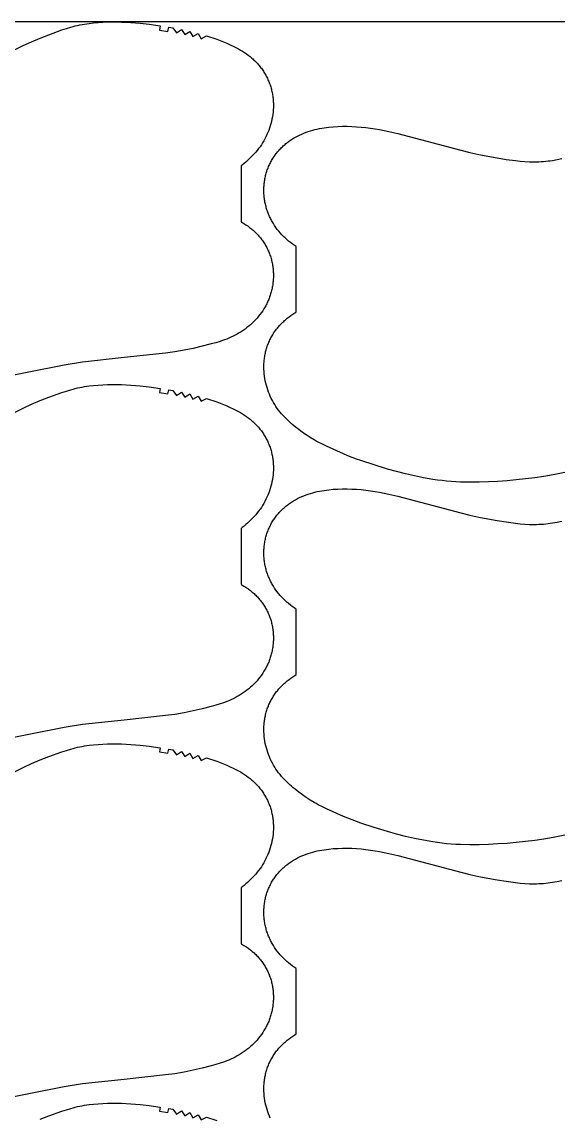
# Model space of a CAD drawing. Header units: inches. Extents: x 0 to 1948, y 0 to 1049.
# Drawn here: x 442 to 691, y 541 to 1049 of the extents above; entities that cross this region are included whole.
import ezdxf

# ---------------------------------------------------------------- set-up
doc = ezdxf.new("R2010")
doc.units = ezdxf.units.IN

msp = doc.modelspace()

# ---------------------------------------------------------------- linework, layer by layer
at = {"layer": '1'}
msp.add_lwpolyline([(0, 0), (1947.5095, 0), (1947.5095, 1048.7909), (0, 1048.7909), (0, 0)], close=True, dxfattribs=at)
for points in [[(431.0515, 1032.1117), (442.6453, 1037.8622), (446.5761, 1039.6379), (450.5545, 1041.3054), (454.5695, 1042.8801), (460.6571, 1045.0761), (462.707, 1045.7484), (464.7718, 1046.3689), (465.8107, 1046.6548), (466.8546, 1046.922), (467.9036, 1047.169), (468.9574, 1047.3958), (470.0155, 1047.6031), (471.0774, 1047.7914), (473.2107, 1048.1131), (475.3533, 1048.3653), (477.5018, 1048.5528), (479.6544, 1048.6818), (481.8097, 1048.759), (483.9664, 1048.7909), (486.1233, 1048.7831), (488.2795, 1048.7365), (490.4345, 1048.6508), (492.5873, 1048.5258), (496.8852, 1048.1634), (501.1721, 1047.6814), (506.2047, 1047.0013), (505.9135, 1045.0226), (509.8257, 1044.4076), (510.1561, 1046.3801), (512.1268, 1046.039), (513.7174, 1043.7108), (516.0553, 1045.2861), (517.5804, 1042.9166), (519.961, 1044.4239), (521.4138, 1042.0096), (523.8388, 1043.4445), (525.2198, 1040.988), (527.6865, 1042.3506), (532.4144, 1040.7309), (537.0926, 1038.973), (537.0926, 1038.973), (541.6179, 1036.7842), (542.5188, 1036.2874), (543.4537, 1035.7466), (544.3762, 1035.1847), (545.2842, 1034.6003), (546.1756, 1033.9922), (547.0484, 1033.359), (547.9003, 1032.6995), (548.7293, 1032.0124), (549.1346, 1031.658), (549.5333, 1031.2963), (549.9253, 1030.9271), (550.3103, 1030.5505), (550.6883, 1030.1666), (551.0592, 1029.7756), (551.4227, 1029.3777), (551.7788, 1028.973), (552.1273, 1028.5616), (552.4681, 1028.1437), (552.801, 1027.7195), (553.126, 1027.2891), (553.4429, 1026.8526), (553.7516, 1026.4103), (554.0519, 1025.9621), (554.3437, 1025.5085), (554.6268, 1025.0493), (554.9012, 1024.5849), (555.1667, 1024.1153), (555.4233, 1023.6408), (555.6707, 1023.1615), (555.9091, 1022.6776), (556.1382, 1022.1892), (556.3579, 1021.6967), (556.5683, 1021.2001), (556.7692, 1020.6996), (556.9605, 1020.1955), (557.1422, 1019.6878), (557.3141, 1019.1768), (557.4762, 1018.6627), (557.6284, 1018.1457), (557.7706, 1017.6258), (557.9027, 1017.1034), (558.0246, 1016.5785), (558.1363, 1016.0514), (558.2379, 1015.5223), (558.3293, 1014.9913), (558.4107, 1014.4587), (558.4821, 1013.9245), (558.5437, 1013.3891), (558.5954, 1012.8526), (558.6374, 1012.3151), (558.6698, 1011.7769), (558.6925, 1011.2381), (558.7058, 1010.6989), (558.7095, 1010.1596), (558.689, 1009.0811), (558.6316, 1008.0041), (558.5379, 1006.93), (558.4084, 1005.8598), (558.2438, 1004.7944), (558.0446, 1003.7349), (557.8114, 1002.682), (557.5448, 1001.6368), (557.2454, 1000.6002), (556.9138, 999.5732), (556.5504, 998.5566), (556.1555, 997.5519), (555.729, 996.5604), (555.2711, 995.5835), (554.7819, 994.6224), (554.2614, 993.6786), (553.7096, 992.7534), (553.1267, 991.8482), (552.513, 990.964), (551.8702, 990.1005), (551.2004, 989.2572), (550.5055, 988.4335), (549.7876, 987.6288), (549.0487, 986.8424), (548.2908, 986.0738), (547.5158, 985.3225), (546.7257, 984.5877), (545.9214, 983.8691), (545.1035, 983.1662), (544.2729, 982.4784), (543.7095, 982.0361), (543.7095, 956.1343), (544.0443, 955.9545), (544.9772, 955.4127), (545.8912, 954.8396), (546.7847, 954.2353), (547.2234, 953.9216), (547.6563, 953.6002), (548.0833, 953.2711), (548.5043, 952.9343), (548.919, 952.5898), (549.3272, 952.2378), (549.7287, 951.8781), (550.1233, 951.5109), (550.5109, 951.1361), (550.8913, 950.7539), (551.2643, 950.3645), (551.6297, 949.9679), (551.9874, 949.5643), (552.3372, 949.154), (552.6791, 948.7369), (553.0127, 948.3133), (553.338, 947.8833), (553.6548, 947.447), (553.9629, 947.0047), (554.2622, 946.5563), (554.5525, 946.1022), (554.8337, 945.6424), (555.1056, 945.177), (555.368, 944.7063), (555.6208, 944.2303), (555.864, 943.7493), (556.0974, 943.2635), (556.3211, 942.7731), (556.5351, 942.2783), (556.7392, 941.7793), (556.9334, 941.2764), (557.1177, 940.7697), (557.2921, 940.2594), (557.4566, 939.7458), (557.6109, 939.2292), (557.7553, 938.7096), (557.8895, 938.1873), (558.0136, 937.6625), (558.1275, 937.1355), (558.2311, 936.6064), (558.3246, 936.0755), (558.4078, 935.5429), (558.4808, 935.0088), (558.5436, 934.4735), (558.5964, 933.937), (558.639, 933.3996), (558.6716, 932.8615), (558.6942, 932.3228), (558.7068, 931.7838), (558.7095, 931.2445), (558.7023, 930.7053), (558.6853, 930.1662), (558.6584, 929.6275), (558.6217, 929.0894), (558.5753, 928.5519), (558.5192, 928.0154), (558.4533, 927.48), (558.3779, 926.9459), (558.2927, 926.4132), (558.198, 925.8822), (558.0937, 925.353), (557.9798, 924.8259), (557.8563, 924.3009), (557.7233, 923.7784), (557.5808, 923.2584), (557.4288, 922.7412), (557.2673, 922.227), (557.0964, 921.7159), (556.916, 921.2081), (556.7262, 920.7038), (556.527, 920.2032), (556.3184, 919.7065), (556.1005, 919.2138), (555.8734, 918.7253), (555.6373, 918.241), (555.3923, 917.7611), (555.1386, 917.2856), (554.8764, 916.8147), (554.6058, 916.3485), (554.327, 915.887), (553.7454, 914.9786), (553.1329, 914.0904), (552.4909, 913.2231), (551.8206, 912.3776), (551.1233, 911.5545), (550.4, 910.7545), (549.6514, 909.9782), (548.8787, 909.2262), (548.0825, 908.499), (547.2638, 907.7972), (546.4236, 907.1215), (545.5626, 906.4724), (544.6819, 905.8503), (543.7824, 905.2555), (542.8655, 904.6878), (541.9321, 904.1473), (540.9835, 903.6339), (540.0208, 903.1476), (539.0451, 902.6885), (538.0576, 902.2564), (537.0594, 901.8511), (536.0516, 901.4703), (535.0355, 901.1114), (534.0122, 900.772), (531.9485, 900.1413), (529.8701, 899.5578), (525.6928, 898.4787), (521.4904, 897.5122), (517.2608, 896.6654), (513.007, 895.95), (508.7338, 895.3676), (489.4311, 893.3258), (470.1401, 891.1772), (461.6243, 889.7989), (410.8472, 879.7564)], [(739.2243, 848.8989), (688.4472, 838.8564), (684.1884, 838.1736), (679.9171, 837.569), (671.3504, 836.5531), (667.054, 836.1713), (662.7506, 835.8771), (658.4425, 835.6652), (654.1309, 835.5366), (649.817, 835.5), (645.5048, 835.5878), (643.3506, 835.6898), (641.1989, 835.8336), (639.0506, 836.0203), (636.9065, 836.2509), (634.7676, 836.5258), (632.6342, 836.8421), (628.3849, 837.5851), (624.1598, 838.453), (619.9574, 839.4252), (615.7762, 840.4855), (611.6181, 841.6316), (605.4264, 843.5113), (599.2753, 845.5201), (597.2432, 846.2418), (595.2264, 847.0029), (593.2276, 847.809), (591.2429, 848.6509), (583.3595, 852.1648), (581.413, 853.0926), (579.4934, 854.0718), (578.5464, 854.5857), (577.6085, 855.1163), (575.76, 856.2255), (573.9478, 857.3947), (572.1719, 858.6194), (570.4332, 859.8965), (568.7366, 861.2285), (567.906, 861.9163), (567.0882, 862.6192), (566.2838, 863.3378), (565.4937, 864.0726), (564.7188, 864.8239), (563.9608, 865.5925), (563.2219, 866.3789), (562.504, 867.1836), (561.8091, 868.0073), (561.1393, 868.8506), (560.4966, 869.7141), (559.8829, 870.5983), (559.2999, 871.5035), (558.7482, 872.4287), (558.2276, 873.3725), (557.7384, 874.3336), (557.2805, 875.3105), (556.8541, 876.3021), (556.4591, 877.3068), (556.0958, 878.3233), (555.7641, 879.3503), (555.4647, 880.3869), (555.1981, 881.4321), (554.9649, 882.485), (554.7657, 883.5445), (554.6011, 884.6099), (554.4716, 885.6801), (554.3779, 886.7542), (554.3205, 887.8312), (554.3, 888.9097), (554.3038, 889.449), (554.317, 889.9882), (554.3398, 890.527), (554.3721, 891.0652), (554.4141, 891.6027), (554.4658, 892.1392), (554.5274, 892.6746), (554.5988, 893.2088), (554.6802, 893.7414), (554.7717, 894.2724), (554.8732, 894.8015), (554.9849, 895.3286), (555.1069, 895.8535), (555.239, 896.3759), (555.3812, 896.8958), (555.5333, 897.4128), (555.6954, 897.9269), (555.8674, 898.4379), (556.049, 898.9456), (556.2403, 899.4497), (556.4412, 899.9502), (556.6516, 900.4468), (556.8714, 900.9393), (557.1005, 901.4277), (557.3388, 901.9116), (557.5863, 902.3909), (557.8428, 902.8654), (558.1083, 903.335), (558.3827, 903.7994), (558.6659, 904.2586), (558.9577, 904.7123), (559.258, 905.1604), (559.5666, 905.6027), (559.8835, 906.0392), (560.2085, 906.4696), (560.5415, 906.8938), (560.8823, 907.3117), (561.2308, 907.7231), (561.5868, 908.1278), (561.9504, 908.5257), (562.3212, 908.9167), (562.6992, 909.3006), (563.0843, 909.6772), (563.4762, 910.0464), (563.875, 910.4081), (564.2802, 910.7625), (565.1092, 911.4496), (565.9612, 912.1091), (566.8339, 912.7423), (567.7253, 913.3504), (568.6334, 913.9348), (569.3, 914.3409), (569.3, 944.6602), (569.2271, 944.7054), (568.3277, 945.3002), (567.4469, 945.9223), (566.586, 946.5714), (565.7457, 947.2471), (564.9271, 947.9489), (564.1309, 948.6761), (563.3581, 949.4281), (562.6096, 950.2044), (561.8862, 951.0044), (561.1889, 951.8275), (560.5186, 952.673), (559.8766, 953.5403), (559.2641, 954.4285), (558.6825, 955.3369), (558.4037, 955.7984), (558.1331, 956.2646), (557.8709, 956.7355), (557.6172, 957.211), (557.3722, 957.6909), (557.1361, 958.1752), (556.909, 958.6637), (556.6911, 959.1564), (556.4825, 959.6531), (556.2833, 960.1537), (556.0935, 960.658), (555.9132, 961.1658), (555.7422, 961.6769), (555.5807, 962.1911), (555.4287, 962.7083), (555.2862, 963.2283), (555.1532, 963.7508), (555.0297, 964.2758), (554.9158, 964.8029), (554.8115, 965.3321), (554.7168, 965.8631), (554.6317, 966.3958), (554.5562, 966.9299), (554.4904, 967.4653), (554.4342, 968.0018), (554.3878, 968.5393), (554.3511, 969.0774), (554.3243, 969.6161), (554.3072, 970.1552), (554.3, 970.6944), (554.3027, 971.2337), (554.3153, 971.7727), (554.3379, 972.3114), (554.3705, 972.8495), (554.4132, 973.3869), (554.4659, 973.9234), (554.5288, 974.4587), (554.6018, 974.9928), (554.685, 975.5254), (554.7784, 976.0563), (554.8821, 976.5854), (554.996, 977.1124), (555.12, 977.6372), (555.2543, 978.1595), (555.3986, 978.6791), (555.553, 979.1957), (555.7174, 979.7093), (555.8918, 980.2196), (556.0761, 980.7263), (556.2704, 981.2292), (556.4745, 981.7282), (556.6884, 982.223), (556.9121, 982.7134), (557.1456, 983.1992), (557.3887, 983.6802), (557.6415, 984.1562), (557.9039, 984.6269), (558.1758, 985.0923), (558.457, 985.5521), (558.7473, 986.0062), (559.0466, 986.4546), (559.3547, 986.8969), (559.6715, 987.3332), (559.9968, 987.7632), (560.3305, 988.1868), (560.6723, 988.6039), (561.0221, 989.0142), (561.3799, 989.4178), (561.7453, 989.8144), (562.1183, 990.2038), (562.4986, 990.586), (562.8862, 990.9608), (563.2808, 991.328), (563.6824, 991.6877), (564.0906, 992.0397), (564.5052, 992.3842), (564.9262, 992.721), (565.3532, 993.0501), (565.7862, 993.3715), (566.2248, 993.6852), (567.1184, 994.2895), (568.0324, 994.8626), (568.9652, 995.4044), (569.9154, 995.9148), (570.8813, 996.3936), (571.8618, 996.8413), (572.8556, 997.2585), (573.8616, 997.6457), (574.8787, 998.0033), (575.9056, 998.3321), (576.9412, 998.6325), (577.9843, 998.9051), (579.0338, 999.1506), (580.089, 999.3701), (581.1492, 999.565), (582.2136, 999.7366), (583.2818, 999.8862), (584.353, 1000.0153), (586.5016, 1000.2169), (588.6549, 1000.3504), (590.8105, 1000.4189), (592.9669, 1000.4236), (595.1222, 1000.3659), (597.2751, 1000.2477), (599.4245, 1000.0731), (601.5696, 999.8469), (603.7097, 999.5738), (605.8437, 999.2575), (607.9707, 998.8981), (610.0894, 998.4948), (612.1987, 998.0465), (616.3897, 997.0291), (645.5833, 989.3154), (649.7787, 988.3125), (653.9913, 987.3841), (658.2207, 986.5363), (662.4648, 985.7667), (666.7225, 985.0787), (670.998, 984.5074), (673.1437, 984.2799), (675.2939, 984.1042), (677.4472, 983.9921), (678.5246, 983.9635), (679.6023, 983.9553), (680.68, 983.9687), (681.7575, 984.0035), (682.8342, 984.0595), (683.9098, 984.1362), (684.9839, 984.2334), (686.0561, 984.3507), (687.1258, 984.4877), (688.1929, 984.6441), (690.3173, 985.0135), (692.428, 985.4548)], [(431.0515, 864.1117), (442.6453, 869.8622), (446.5761, 871.6379), (450.5545, 873.3054), (454.5695, 874.8801), (460.6571, 877.0761), (462.707, 877.7484), (464.7718, 878.3689), (465.8107, 878.6548), (466.8546, 878.922), (467.9036, 879.169), (468.9574, 879.3958), (470.0155, 879.6031), (471.0774, 879.7914), (473.2107, 880.1131), (475.3533, 880.3653), (477.5018, 880.5528), (479.6544, 880.6818), (481.8097, 880.759), (483.9664, 880.7909), (486.1233, 880.7831), (488.2795, 880.7365), (490.4345, 880.6508), (492.5873, 880.5258), (496.8852, 880.1634), (501.1721, 879.6814), (506.2047, 879.0013), (505.9135, 877.0226), (509.8257, 876.4076), (510.1561, 878.3801), (512.1268, 878.039), (513.7174, 875.7108), (516.0553, 877.2861), (517.5804, 874.9166), (519.961, 876.4239), (521.4138, 874.0096), (523.8388, 875.4445), (525.2198, 872.988), (527.6865, 874.3506), (532.4144, 872.7309), (537.0926, 870.973), (537.0926, 870.973), (541.6179, 868.7842), (542.5188, 868.2874), (543.4537, 867.7466), (544.3762, 867.1847), (545.2842, 866.6003), (546.1756, 865.9922), (547.0484, 865.359), (547.9003, 864.6995), (548.7293, 864.0124), (549.1346, 863.658), (549.5333, 863.2963), (549.9253, 862.9271), (550.3103, 862.5505), (550.6883, 862.1666), (551.0592, 861.7756), (551.4227, 861.3777), (551.7788, 860.973), (552.1273, 860.5616), (552.4681, 860.1437), (552.801, 859.7195), (553.126, 859.2891), (553.4429, 858.8526), (553.7516, 858.4103), (554.0519, 857.9621), (554.3437, 857.5085), (554.6268, 857.0493), (554.9012, 856.5849), (555.1667, 856.1153), (555.4233, 855.6408), (555.6707, 855.1615), (555.9091, 854.6776), (556.1382, 854.1892), (556.3579, 853.6967), (556.5683, 853.2001), (556.7692, 852.6996), (556.9605, 852.1955), (557.1422, 851.6878), (557.3141, 851.1768), (557.4762, 850.6627), (557.6284, 850.1457), (557.7706, 849.6258), (557.9027, 849.1034), (558.0246, 848.5785), (558.1363, 848.0514), (558.2379, 847.5223), (558.3293, 846.9913), (558.4107, 846.4587), (558.4821, 845.9245), (558.5437, 845.3891), (558.5954, 844.8526), (558.6374, 844.3151), (558.6698, 843.7769), (558.6925, 843.2381), (558.7058, 842.6989), (558.7095, 842.1596), (558.689, 841.0811), (558.6316, 840.0041), (558.5379, 838.93), (558.4084, 837.8598), (558.2438, 836.7944), (558.0446, 835.7349), (557.8114, 834.682), (557.5448, 833.6368), (557.2454, 832.6002), (556.9138, 831.5732), (556.5504, 830.5566), (556.1555, 829.5519), (555.729, 828.5604), (555.2711, 827.5835), (554.7819, 826.6224), (554.2614, 825.6786), (553.7096, 824.7534), (553.1267, 823.8482), (552.513, 822.964), (551.8702, 822.1005), (551.2004, 821.2572), (550.5055, 820.4335), (549.7876, 819.6288), (549.0487, 818.8424), (548.2908, 818.0738), (547.5158, 817.3225), (546.7257, 816.5877), (545.9214, 815.8691), (545.1035, 815.1662), (544.2729, 814.4784), (543.7095, 814.0361), (543.7095, 788.1343), (544.0443, 787.9545), (544.9772, 787.4127), (545.8912, 786.8396), (546.7847, 786.2353), (547.2234, 785.9216), (547.6563, 785.6002), (548.0833, 785.2711), (548.5043, 784.9343), (548.919, 784.5898), (549.3272, 784.2378), (549.7287, 783.8781), (550.1233, 783.5109), (550.5109, 783.1361), (550.8913, 782.7539), (551.2643, 782.3645), (551.6297, 781.9679), (551.9874, 781.5643), (552.3372, 781.154), (552.6791, 780.7369), (553.0127, 780.3133), (553.338, 779.8833), (553.6548, 779.447), (553.9629, 779.0047), (554.2622, 778.5563), (554.5525, 778.1022), (554.8337, 777.6424), (555.1056, 777.177), (555.368, 776.7063), (555.6208, 776.2303), (555.864, 775.7493), (556.0974, 775.2635), (556.3211, 774.7731), (556.5351, 774.2783), (556.7392, 773.7793), (556.9334, 773.2764), (557.1177, 772.7697), (557.2921, 772.2594), (557.4566, 771.7458), (557.6109, 771.2292), (557.7553, 770.7096), (557.8895, 770.1873), (558.0136, 769.6625), (558.1275, 769.1355), (558.2311, 768.6064), (558.3246, 768.0755), (558.4078, 767.5429), (558.4808, 767.0088), (558.5436, 766.4735), (558.5964, 765.937), (558.639, 765.3996), (558.6716, 764.8615), (558.6942, 764.3228), (558.7068, 763.7838), (558.7095, 763.2445), (558.7023, 762.7053), (558.6853, 762.1662), (558.6584, 761.6275), (558.6217, 761.0894), (558.5753, 760.5519), (558.5192, 760.0154), (558.4533, 759.48), (558.3779, 758.9459), (558.2927, 758.4132), (558.198, 757.8822), (558.0937, 757.353), (557.9798, 756.8259), (557.8563, 756.3009), (557.7233, 755.7784), (557.5808, 755.2584), (557.4288, 754.7412), (557.2673, 754.227), (557.0964, 753.7159), (556.916, 753.2081), (556.7262, 752.7038), (556.527, 752.2032), (556.3184, 751.7065), (556.1005, 751.2138), (555.8734, 750.7253), (555.6373, 750.241), (555.3923, 749.7611), (555.1386, 749.2856), (554.8764, 748.8147), (554.6058, 748.3485), (554.327, 747.887), (553.7454, 746.9786), (553.1329, 746.0904), (552.4909, 745.2231), (551.8206, 744.3776), (551.1233, 743.5545), (550.4, 742.7545), (549.6514, 741.9782), (548.8787, 741.2262), (548.0825, 740.499), (547.2638, 739.7972), (546.4236, 739.1215), (545.5626, 738.4724), (544.6819, 737.8503), (543.7824, 737.2555), (542.8655, 736.6878), (541.9321, 736.1473), (540.9835, 735.6339), (540.0208, 735.1476), (539.0451, 734.6885), (538.0576, 734.2564), (537.0594, 733.8511), (536.0516, 733.4703), (535.0355, 733.1114), (534.0122, 732.772), (531.9485, 732.1413), (529.8701, 731.5578), (525.6928, 730.4787), (521.4904, 729.5122), (517.2608, 728.6654), (513.007, 727.95), (508.7338, 727.3676), (489.4311, 725.3258), (470.1401, 723.1772), (461.6243, 721.7989), (410.8472, 711.7564)], [(739.2243, 680.8989), (688.4472, 670.8564), (684.1884, 670.1736), (679.9171, 669.569), (671.3504, 668.5531), (667.054, 668.1713), (662.7506, 667.8771), (658.4425, 667.6652), (654.1309, 667.5366), (649.817, 667.5), (645.5048, 667.5878), (643.3506, 667.6898), (641.1989, 667.8336), (639.0506, 668.0203), (636.9065, 668.2509), (634.7676, 668.5258), (632.6342, 668.8421), (628.3849, 669.5851), (624.1598, 670.453), (619.9574, 671.4252), (615.7762, 672.4855), (611.6181, 673.6316), (605.4264, 675.5113), (599.2753, 677.5201), (597.2432, 678.2418), (595.2264, 679.0029), (593.2276, 679.809), (591.2429, 680.6509), (583.3595, 684.1648), (581.413, 685.0926), (579.4934, 686.0718), (578.5464, 686.5857), (577.6085, 687.1163), (575.76, 688.2255), (573.9478, 689.3947), (572.1719, 690.6194), (570.4332, 691.8965), (568.7366, 693.2285), (567.906, 693.9163), (567.0882, 694.6192), (566.2838, 695.3378), (565.4937, 696.0726), (564.7188, 696.8239), (563.9608, 697.5925), (563.2219, 698.3789), (562.504, 699.1836), (561.8091, 700.0073), (561.1393, 700.8506), (560.4966, 701.7141), (559.8829, 702.5983), (559.2999, 703.5035), (558.7482, 704.4287), (558.2276, 705.3725), (557.7384, 706.3336), (557.2805, 707.3105), (556.8541, 708.3021), (556.4591, 709.3068), (556.0958, 710.3233), (555.7641, 711.3503), (555.4647, 712.3869), (555.1981, 713.4321), (554.9649, 714.485), (554.7657, 715.5445), (554.6011, 716.6099), (554.4716, 717.6801), (554.3779, 718.7542), (554.3205, 719.8312), (554.3, 720.9097), (554.3038, 721.449), (554.317, 721.9882), (554.3398, 722.527), (554.3721, 723.0652), (554.4141, 723.6027), (554.4658, 724.1392), (554.5274, 724.6746), (554.5988, 725.2088), (554.6802, 725.7414), (554.7717, 726.2724), (554.8732, 726.8015), (554.9849, 727.3286), (555.1069, 727.8535), (555.239, 728.3759), (555.3812, 728.8958), (555.5333, 729.4128), (555.6954, 729.9269), (555.8674, 730.4379), (556.049, 730.9456), (556.2403, 731.4497), (556.4412, 731.9502), (556.6516, 732.4468), (556.8714, 732.9393), (557.1005, 733.4277), (557.3388, 733.9116), (557.5863, 734.3909), (557.8428, 734.8654), (558.1083, 735.335), (558.3827, 735.7994), (558.6659, 736.2586), (558.9577, 736.7123), (559.258, 737.1604), (559.5666, 737.6027), (559.8835, 738.0392), (560.2085, 738.4696), (560.5415, 738.8938), (560.8823, 739.3117), (561.2308, 739.7231), (561.5868, 740.1278), (561.9504, 740.5257), (562.3212, 740.9167), (562.6992, 741.3006), (563.0843, 741.6772), (563.4762, 742.0464), (563.875, 742.4081), (564.2802, 742.7625), (565.1092, 743.4496), (565.9612, 744.1091), (566.8339, 744.7423), (567.7253, 745.3504), (568.6334, 745.9348), (569.3, 746.3409), (569.3, 776.6602), (569.2271, 776.7054), (568.3277, 777.3002), (567.4469, 777.9223), (566.586, 778.5714), (565.7457, 779.2471), (564.9271, 779.9489), (564.1309, 780.6761), (563.3581, 781.4281), (562.6096, 782.2044), (561.8862, 783.0044), (561.1889, 783.8275), (560.5186, 784.673), (559.8766, 785.5403), (559.2641, 786.4285), (558.6825, 787.3369), (558.4037, 787.7984), (558.1331, 788.2646), (557.8709, 788.7355), (557.6172, 789.211), (557.3722, 789.6909), (557.1361, 790.1752), (556.909, 790.6637), (556.6911, 791.1564), (556.4825, 791.6531), (556.2833, 792.1537), (556.0935, 792.658), (555.9132, 793.1658), (555.7422, 793.6769), (555.5807, 794.1911), (555.4287, 794.7083), (555.2862, 795.2283), (555.1532, 795.7508), (555.0297, 796.2758), (554.9158, 796.8029), (554.8115, 797.3321), (554.7168, 797.8631), (554.6317, 798.3958), (554.5562, 798.9299), (554.4904, 799.4653), (554.4342, 800.0018), (554.3878, 800.5393), (554.3511, 801.0774), (554.3243, 801.6161), (554.3072, 802.1552), (554.3, 802.6944), (554.3027, 803.2337), (554.3153, 803.7727), (554.3379, 804.3114), (554.3705, 804.8495), (554.4132, 805.3869), (554.4659, 805.9234), (554.5288, 806.4587), (554.6018, 806.9928), (554.685, 807.5254), (554.7784, 808.0563), (554.8821, 808.5854), (554.996, 809.1124), (555.12, 809.6372), (555.2543, 810.1595), (555.3986, 810.6791), (555.553, 811.1957), (555.7174, 811.7093), (555.8918, 812.2196), (556.0761, 812.7263), (556.2704, 813.2292), (556.4745, 813.7282), (556.6884, 814.223), (556.9121, 814.7134), (557.1456, 815.1992), (557.3887, 815.6802), (557.6415, 816.1562), (557.9039, 816.6269), (558.1758, 817.0923), (558.457, 817.5521), (558.7473, 818.0062), (559.0466, 818.4546), (559.3547, 818.8969), (559.6715, 819.3332), (559.9968, 819.7632), (560.3305, 820.1868), (560.6723, 820.6039), (561.0221, 821.0142), (561.3799, 821.4178), (561.7453, 821.8144), (562.1183, 822.2038), (562.4986, 822.586), (562.8862, 822.9608), (563.2808, 823.328), (563.6824, 823.6877), (564.0906, 824.0397), (564.5052, 824.3842), (564.9262, 824.721), (565.3532, 825.0501), (565.7862, 825.3715), (566.2248, 825.6852), (567.1184, 826.2895), (568.0324, 826.8626), (568.9652, 827.4044), (569.9154, 827.9148), (570.8813, 828.3936), (571.8618, 828.8413), (572.8556, 829.2585), (573.8616, 829.6457), (574.8787, 830.0033), (575.9056, 830.3321), (576.9412, 830.6325), (577.9843, 830.9051), (579.0338, 831.1506), (580.089, 831.3701), (581.1492, 831.565), (582.2136, 831.7366), (583.2818, 831.8862), (584.353, 832.0153), (586.5016, 832.2169), (588.6549, 832.3504), (590.8105, 832.4189), (592.9669, 832.4236), (595.1222, 832.3659), (597.2751, 832.2477), (599.4245, 832.0731), (601.5696, 831.8469), (603.7097, 831.5738), (605.8437, 831.2575), (607.9707, 830.8981), (610.0894, 830.4948), (612.1987, 830.0465), (616.3897, 829.0291), (645.5833, 821.3154), (649.7787, 820.3125), (653.9913, 819.3841), (658.2207, 818.5363), (662.4648, 817.7667), (666.7225, 817.0787), (670.998, 816.5074), (673.1437, 816.2799), (675.2939, 816.1042), (677.4472, 815.9921), (678.5246, 815.9635), (679.6023, 815.9553), (680.68, 815.9687), (681.7575, 816.0035), (682.8342, 816.0595), (683.9098, 816.1362), (684.9839, 816.2334), (686.0561, 816.3507), (687.1258, 816.4877), (688.1929, 816.6441), (690.3173, 817.0135), (692.428, 817.4548)], [(431.0515, 697.6117), (442.6453, 703.3622), (446.5761, 705.1379), (450.5545, 706.8054), (454.5695, 708.3801), (460.6571, 710.5761), (462.707, 711.2484), (464.7718, 711.8689), (465.8107, 712.1548), (466.8546, 712.422), (467.9036, 712.669), (468.9574, 712.8958), (470.0155, 713.1031), (471.0774, 713.2914), (473.2107, 713.6131), (475.3533, 713.8653), (477.5018, 714.0528), (479.6544, 714.1818), (481.8097, 714.259), (483.9664, 714.2909), (486.1233, 714.2831), (488.2795, 714.2365), (490.4345, 714.1508), (492.5873, 714.0258), (496.8852, 713.6634), (501.1721, 713.1814), (506.2047, 712.5013), (505.9135, 710.5226), (509.8257, 709.9076), (510.1561, 711.8801), (512.1268, 711.539), (513.7174, 709.2108), (516.0553, 710.7861), (517.5804, 708.4166), (519.961, 709.9239), (521.4138, 707.5096), (523.8388, 708.9445), (525.2198, 706.488), (527.6865, 707.8506), (532.4144, 706.2309), (537.0926, 704.473), (537.0926, 704.473), (541.6179, 702.2842), (542.5188, 701.7874), (543.4537, 701.2466), (544.3762, 700.6847), (545.2842, 700.1003), (546.1756, 699.4922), (547.0484, 698.859), (547.9003, 698.1995), (548.7293, 697.5124), (549.1346, 697.158), (549.5333, 696.7963), (549.9253, 696.4271), (550.3103, 696.0505), (550.6883, 695.6666), (551.0592, 695.2756), (551.4227, 694.8777), (551.7788, 694.473), (552.1273, 694.0616), (552.4681, 693.6437), (552.801, 693.2195), (553.126, 692.7891), (553.4429, 692.3526), (553.7516, 691.9103), (554.0519, 691.4621), (554.3437, 691.0085), (554.6268, 690.5493), (554.9012, 690.0849), (555.1667, 689.6153), (555.4233, 689.1408), (555.6707, 688.6615), (555.9091, 688.1776), (556.1382, 687.6892), (556.3579, 687.1967), (556.5683, 686.7001), (556.7692, 686.1996), (556.9605, 685.6955), (557.1422, 685.1878), (557.3141, 684.6768), (557.4762, 684.1627), (557.6284, 683.6457), (557.7706, 683.1258), (557.9027, 682.6034), (558.0246, 682.0785), (558.1363, 681.5514), (558.2379, 681.0223), (558.3293, 680.4913), (558.4107, 679.9587), (558.4821, 679.4245), (558.5437, 678.8891), (558.5954, 678.3526), (558.6374, 677.8151), (558.6698, 677.2769), (558.6925, 676.7381), (558.7058, 676.1989), (558.7095, 675.6596), (558.689, 674.5811), (558.6316, 673.5041), (558.5379, 672.43), (558.4084, 671.3598), (558.2438, 670.2944), (558.0446, 669.2349), (557.8114, 668.182), (557.5448, 667.1368), (557.2454, 666.1002), (556.9138, 665.0732), (556.5504, 664.0566), (556.1555, 663.0519), (555.729, 662.0604), (555.2711, 661.0835), (554.7819, 660.1224), (554.2614, 659.1786), (553.7096, 658.2534), (553.1267, 657.3482), (552.513, 656.464), (551.8702, 655.6005), (551.2004, 654.7572), (550.5055, 653.9335), (549.7876, 653.1288), (549.0487, 652.3424), (548.2908, 651.5738), (547.5158, 650.8225), (546.7257, 650.0877), (545.9214, 649.3691), (545.1035, 648.6662), (544.2729, 647.9784), (543.7095, 647.5361), (543.7095, 621.6343), (544.0443, 621.4545), (544.9772, 620.9127), (545.8912, 620.3396), (546.7847, 619.7353), (547.2234, 619.4216), (547.6563, 619.1002), (548.0833, 618.7711), (548.5043, 618.4343), (548.919, 618.0898), (549.3272, 617.7378), (549.7287, 617.3781), (550.1233, 617.0109), (550.5109, 616.6361), (550.8913, 616.2539), (551.2643, 615.8645), (551.6297, 615.4679), (551.9874, 615.0643), (552.3372, 614.654), (552.6791, 614.2369), (553.0127, 613.8133), (553.338, 613.3833), (553.6548, 612.947), (553.9629, 612.5047), (554.2622, 612.0563), (554.5525, 611.6022), (554.8337, 611.1424), (555.1056, 610.677), (555.368, 610.2063), (555.6208, 609.7303), (555.864, 609.2493), (556.0974, 608.7635), (556.3211, 608.2731), (556.5351, 607.7783), (556.7392, 607.2793), (556.9334, 606.7764), (557.1177, 606.2697), (557.2921, 605.7594), (557.4566, 605.2458), (557.6109, 604.7292), (557.7553, 604.2096), (557.8895, 603.6873), (558.0136, 603.1625), (558.1275, 602.6355), (558.2311, 602.1064), (558.3246, 601.5755), (558.4078, 601.0429), (558.4808, 600.5088), (558.5436, 599.9735), (558.5964, 599.437), (558.639, 598.8996), (558.6716, 598.3615), (558.6942, 597.8228), (558.7068, 597.2838), (558.7095, 596.7445), (558.7023, 596.2053), (558.6853, 595.6662), (558.6584, 595.1275), (558.6217, 594.5894), (558.5753, 594.0519), (558.5192, 593.5154), (558.4533, 592.98), (558.3779, 592.4459), (558.2927, 591.9132), (558.198, 591.3822), (558.0937, 590.853), (557.9798, 590.3259), (557.8563, 589.8009), (557.7233, 589.2784), (557.5808, 588.7584), (557.4288, 588.2412), (557.2673, 587.727), (557.0964, 587.2159), (556.916, 586.7081), (556.7262, 586.2038), (556.527, 585.7032), (556.3184, 585.2065), (556.1005, 584.7138), (555.8734, 584.2253), (555.6373, 583.741), (555.3923, 583.2611), (555.1386, 582.7856), (554.8764, 582.3147), (554.6058, 581.8485), (554.327, 581.387), (553.7454, 580.4786), (553.1329, 579.5904), (552.4909, 578.7231), (551.8206, 577.8776), (551.1233, 577.0545), (550.4, 576.2545), (549.6514, 575.4782), (548.8787, 574.7262), (548.0825, 573.999), (547.2638, 573.2972), (546.4236, 572.6215), (545.5626, 571.9724), (544.6819, 571.3503), (543.7824, 570.7555), (542.8655, 570.1878), (541.9321, 569.6473), (540.9835, 569.1339), (540.0208, 568.6476), (539.0451, 568.1885), (538.0576, 567.7564), (537.0594, 567.3511), (536.0516, 566.9703), (535.0355, 566.6114), (534.0122, 566.272), (531.9485, 565.6413), (529.8701, 565.0578), (525.6928, 563.9787), (521.4904, 563.0122), (517.2608, 562.1654), (513.007, 561.45), (508.7338, 560.8676), (489.4311, 558.8258), (470.1401, 556.6772), (461.6243, 555.2989), (410.8472, 545.2564)], [(557.2805, 540.8105), (556.8541, 541.8021), (556.4591, 542.8068), (556.0958, 543.8233), (555.7641, 544.8503), (555.4647, 545.8869), (555.1981, 546.9321), (554.9649, 547.985), (554.7657, 549.0445), (554.6011, 550.1099), (554.4716, 551.1801), (554.3779, 552.2542), (554.3205, 553.3312), (554.3, 554.4097), (554.3038, 554.949), (554.317, 555.4882), (554.3398, 556.027), (554.3721, 556.5652), (554.4141, 557.1027), (554.4658, 557.6392), (554.5274, 558.1746), (554.5988, 558.7088), (554.6802, 559.2414), (554.7717, 559.7724), (554.8732, 560.3015), (554.9849, 560.8286), (555.1069, 561.3535), (555.239, 561.8759), (555.3812, 562.3958), (555.5333, 562.9128), (555.6954, 563.4269), (555.8674, 563.9379), (556.049, 564.4456), (556.2403, 564.9497), (556.4412, 565.4502), (556.6516, 565.9468), (556.8714, 566.4393), (557.1005, 566.9277), (557.3388, 567.4116), (557.5863, 567.8909), (557.8428, 568.3654), (558.1083, 568.835), (558.3827, 569.2994), (558.6659, 569.7586), (558.9577, 570.2123), (559.258, 570.6604), (559.5666, 571.1027), (559.8835, 571.5392), (560.2085, 571.9696), (560.5415, 572.3938), (560.8823, 572.8117), (561.2308, 573.2231), (561.5868, 573.6278), (561.9504, 574.0257), (562.3212, 574.4167), (562.6992, 574.8006), (563.0843, 575.1772), (563.4762, 575.5464), (563.875, 575.9081), (564.2802, 576.2625), (565.1092, 576.9496), (565.9612, 577.6091), (566.8339, 578.2423), (567.7253, 578.8504), (568.6334, 579.4348), (569.3, 579.8409), (569.3, 610.1602), (569.2271, 610.2054), (568.3277, 610.8002), (567.4469, 611.4223), (566.586, 612.0714), (565.7457, 612.7471), (564.9271, 613.4489), (564.1309, 614.1761), (563.3581, 614.9281), (562.6096, 615.7044), (561.8862, 616.5044), (561.1889, 617.3275), (560.5186, 618.173), (559.8766, 619.0403), (559.2641, 619.9285), (558.6825, 620.8369), (558.4037, 621.2984), (558.1331, 621.7646), (557.8709, 622.2355), (557.6172, 622.711), (557.3722, 623.1909), (557.1361, 623.6752), (556.909, 624.1637), (556.6911, 624.6564), (556.4825, 625.1531), (556.2833, 625.6537), (556.0935, 626.158), (555.9132, 626.6658), (555.7422, 627.1769), (555.5807, 627.6911), (555.4287, 628.2083), (555.2862, 628.7283), (555.1532, 629.2508), (555.0297, 629.7758), (554.9158, 630.3029), (554.8115, 630.8321), (554.7168, 631.3631), (554.6317, 631.8958), (554.5562, 632.4299), (554.4904, 632.9653), (554.4342, 633.5018), (554.3878, 634.0393), (554.3511, 634.5774), (554.3243, 635.1161), (554.3072, 635.6552), (554.3, 636.1944), (554.3027, 636.7337), (554.3153, 637.2727), (554.3379, 637.8114), (554.3705, 638.3495), (554.4132, 638.8869), (554.4659, 639.4234), (554.5288, 639.9587), (554.6018, 640.4928), (554.685, 641.0254), (554.7784, 641.5563), (554.8821, 642.0854), (554.996, 642.6124), (555.12, 643.1372), (555.2543, 643.6595), (555.3986, 644.1791), (555.553, 644.6957), (555.7174, 645.2093), (555.8918, 645.7196), (556.0761, 646.2263), (556.2704, 646.7292), (556.4745, 647.2282), (556.6884, 647.723), (556.9121, 648.2134), (557.1456, 648.6992), (557.3887, 649.1802), (557.6415, 649.6562), (557.9039, 650.1269), (558.1758, 650.5923), (558.457, 651.0521), (558.7473, 651.5062), (559.0466, 651.9546), (559.3547, 652.3969), (559.6715, 652.8332), (559.9968, 653.2632), (560.3305, 653.6868), (560.6723, 654.1039), (561.0221, 654.5142), (561.3799, 654.9178), (561.7453, 655.3144), (562.1183, 655.7038), (562.4986, 656.086), (562.8862, 656.4608), (563.2808, 656.828), (563.6824, 657.1877), (564.0906, 657.5397), (564.5052, 657.8842), (564.9262, 658.221), (565.3532, 658.5501), (565.7862, 658.8715), (566.2248, 659.1852), (567.1184, 659.7895), (568.0324, 660.3626), (568.9652, 660.9044), (569.9154, 661.4148), (570.8813, 661.8936), (571.8618, 662.3413), (572.8556, 662.7585), (573.8616, 663.1457), (574.8787, 663.5033), (575.9056, 663.8321), (576.9412, 664.1325), (577.9843, 664.4051), (579.0338, 664.6506), (580.089, 664.8701), (581.1492, 665.065), (582.2136, 665.2366), (583.2818, 665.3862), (584.353, 665.5153), (586.5016, 665.7169), (588.6549, 665.8504), (590.8105, 665.9189), (592.9669, 665.9236), (595.1222, 665.8659), (597.2751, 665.7477), (599.4245, 665.5731), (601.5696, 665.3469), (603.7097, 665.0738), (605.8437, 664.7575), (607.9707, 664.3981), (610.0894, 663.9948), (612.1987, 663.5465), (616.3897, 662.5291), (645.5833, 654.8154), (649.7787, 653.8125), (653.9913, 652.8841), (658.2207, 652.0363), (662.4648, 651.2667), (666.7225, 650.5787), (670.998, 650.0074), (673.1437, 649.7799), (675.2939, 649.6042), (677.4472, 649.4921), (678.5246, 649.4635), (679.6023, 649.4553), (680.68, 649.4687), (681.7575, 649.5035), (682.8342, 649.5595), (683.9098, 649.6362), (684.9839, 649.7334), (686.0561, 649.8507), (687.1258, 649.9877), (688.1929, 650.1441), (690.3173, 650.5135), (692.428, 650.9548)], [(450.5545, 540.3054), (454.5695, 541.8801), (460.6571, 544.0761), (462.707, 544.7484), (464.7718, 545.3689), (465.8107, 545.6548), (466.8546, 545.922), (467.9036, 546.169), (468.9574, 546.3958), (470.0155, 546.6031), (471.0774, 546.7914), (473.2107, 547.1131), (475.3533, 547.3653), (477.5018, 547.5528), (479.6544, 547.6818), (481.8097, 547.759), (483.9664, 547.7909), (486.1233, 547.7831), (488.2795, 547.7365), (490.4345, 547.6508), (492.5873, 547.5258), (496.8852, 547.1634), (501.1721, 546.6814), (506.2047, 546.0013), (505.9135, 544.0226), (509.8257, 543.4076), (510.1561, 545.3801), (512.1268, 545.039), (513.7174, 542.7108), (516.0553, 544.2861), (517.5804, 541.9166), (519.961, 543.4239), (521.4138, 541.0096), (523.8388, 542.4445), (525.2198, 539.988), (527.6865, 541.3506), (532.4144, 539.7309)]]:
    msp.add_lwpolyline(points, dxfattribs=at)

doc.saveas('drawing.dxf')
